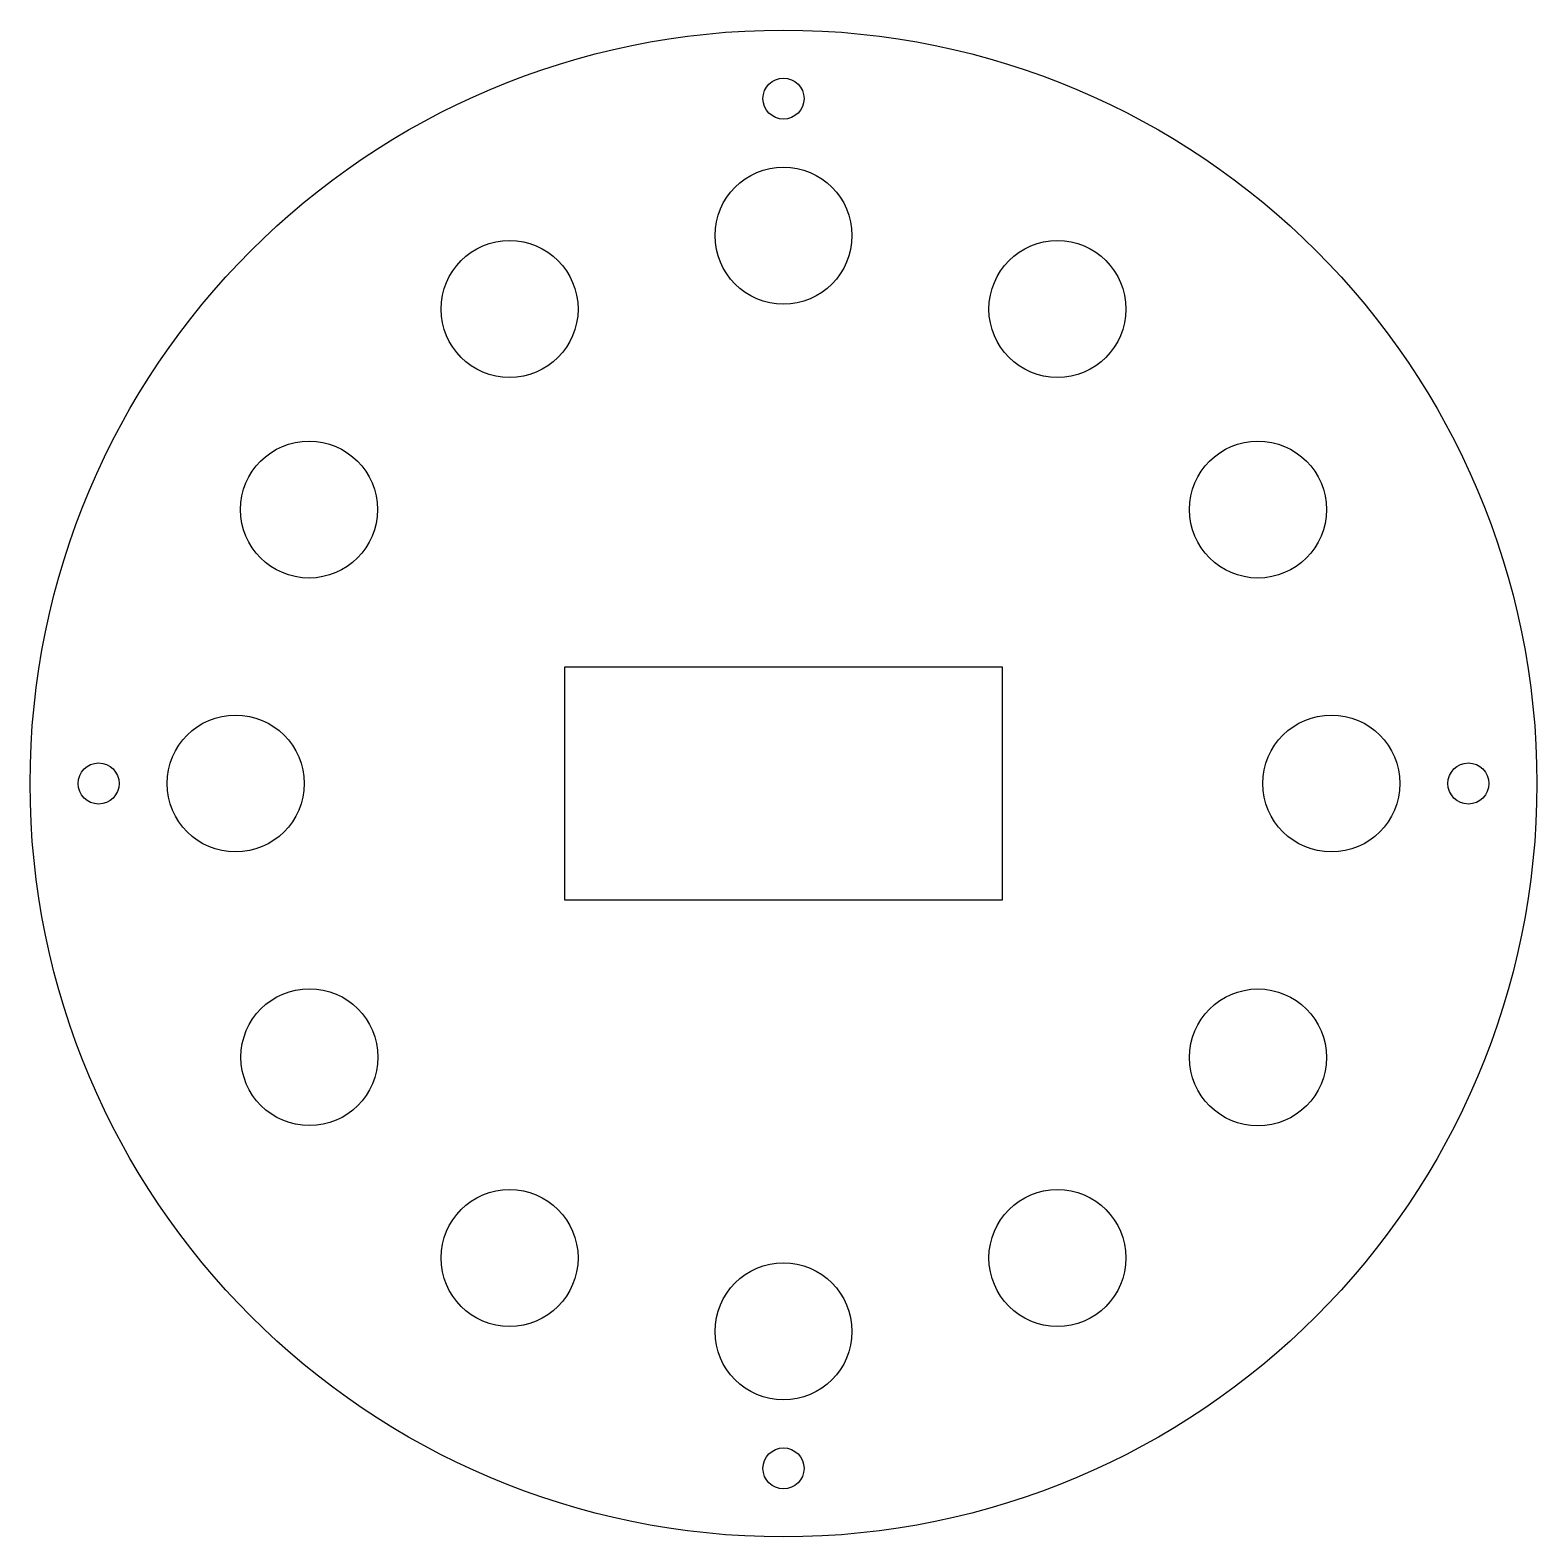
# Model space of a CAD drawing. Header units: millimetres. Extents: x -55 to 55, y -55 to 55.
import ezdxf

# ---------------------------------------------------------------- set-up
doc = ezdxf.new("R2010")
doc.units = ezdxf.units.MM
doc.layers.get('0').update_dxf_attribs({"linetype": 'CONTINUOUS'})

msp = doc.modelspace()

# ---------------------------------------------------------------- linework, layer by layer
msp.add_lwpolyline([(-16, 8.5), (-16, -8.5), (16, -8.5), (16, 8.5)], close=True)
for centre, radius in [((0, 0), 55), ((0, 50), 1.5), ((0, 40), 5), ((-20, 34.64), 5), ((20, 34.64), 5), ((-34.64, 20), 5), ((34.64, 20), 5), ((-40, 0), 5), ((40, 0), 5), ((-50, 0), 1.5), ((50, 0), 1.5), ((-34.61, -19.98), 5), ((34.64, -20), 5), ((-20, -34.64), 5), ((20, -34.64), 5), ((0, -40), 5), ((0, -50), 1.5)]:
    msp.add_circle(centre, radius)

doc.saveas('drawing.dxf')
